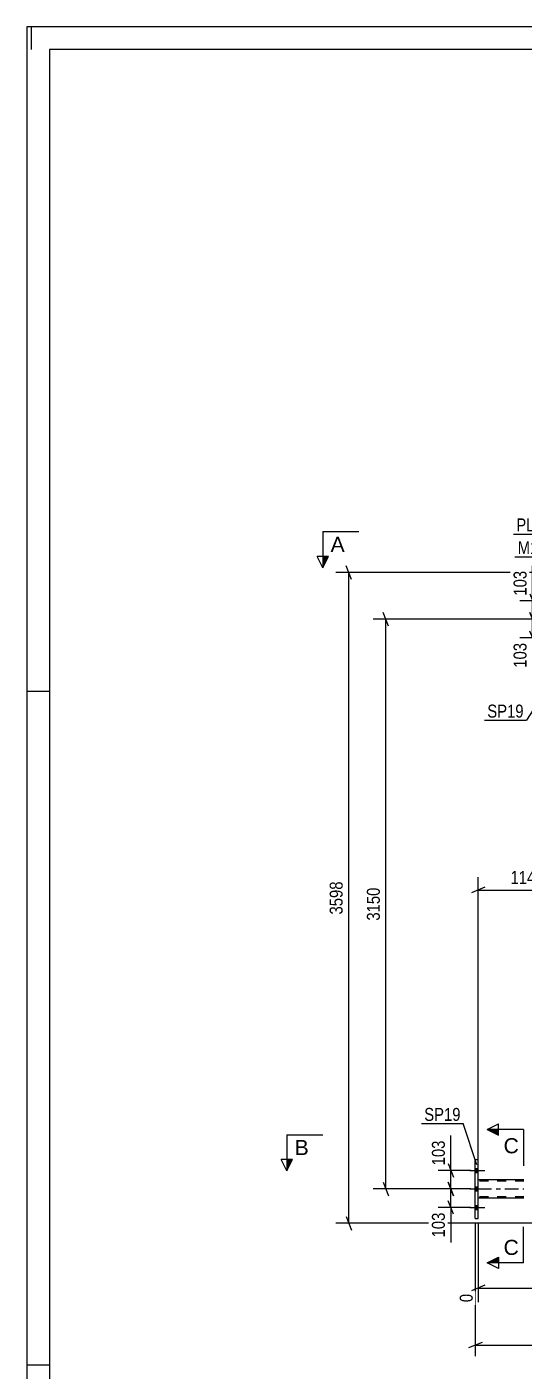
# Model space of a CAD drawing. Header units: millimetres. Extents: x 0 to 841, y 0 to 594.
# Drawn here: x 0 to 110, y 296.7 to 594 of the extents above; entities that cross this region are included whole.
import ezdxf

# ---------------------------------------------------------------- set-up
doc = ezdxf.new("R2010")
doc.units = ezdxf.units.MM
doc.linetypes.add('DXK_LINE_DOT2', pattern=[3.9198, 1.9599, -1.9599])
doc.linetypes.add('DXK_LINE_DOT3', pattern=[5.9187, 2.979, -0.9799, 0.9799, -0.9799])
doc.styles.add('Arial', font='ARIAL.TTF', dxfattribs={"height": 0.2})
doc.styles.add('Arial Narrow', font='ARIALN.TTF', dxfattribs={"height": 0.2})

# ---------------------------------------------------------------- blocks, each defined once
blk = doc.blocks.new('Unknown-318893565-1135')
at = {"color": 5, "linetype": 'Continuous'}
for p, q in [((841, 594), (0, 594)), ((0, 594), (0, 0)), ((1, 589), (1, 594)), ((836, 589), (5, 589)), ((5, 589), (5, 5)), ((5, 447), (0, 447)), ((5, 298), (0, 298))]:
    blk.add_line(p, q, dxfattribs=at)
blk = doc.blocks.new('Part-318893565-3443 - 3250')
at = {"color": 2, "linetype": 'Continuous'}
for p, q in [((109.93, 338.98), (99.81, 338.98)), ((109.93, 334.98), (99.81, 334.98))]:
    blk.add_line(p, q, dxfattribs=at)
at = {"color": 7, "linetype": 'DXK_LINE_DOT2'}
for p, q in [((99.81, 334.98), (99.81, 338.98)), ((109.93, 338.74), (99.81, 338.74)), ((109.93, 335.22), (99.81, 335.22))]:
    blk.add_line(p, q, dxfattribs=at)
at = {"color": 7, "linetype": 'DXK_LINE_DOT3'}
blk.add_line((99.81, 336.98), (109.93, 336.98), dxfattribs=at)
blk = doc.blocks.new('Bolt-318893565-3543 - 3250')
at = {"linetype": 'Continuous'}
for points in [[(99.81, 340.64), (99.81, 341.52), (99.17, 341.52), (99.17, 340.64)], [(99.81, 340.64), (99.81, 341.52), (99.17, 341.52), (99.17, 340.64)], [(99.81, 340.64), (99.81, 341.52), (99.17, 341.52), (99.17, 340.64)], [(99.81, 336.54), (99.81, 337.42), (99.17, 337.42), (99.17, 336.54)], [(99.81, 336.54), (99.81, 337.42), (99.17, 337.42), (99.17, 336.54)], [(99.81, 332.44), (99.81, 333.32), (99.17, 333.32), (99.17, 332.44)], [(99.81, 332.44), (99.81, 333.32), (99.17, 333.32), (99.17, 332.44)], [(99.81, 332.44), (99.81, 333.32), (99.17, 333.32), (99.17, 332.44)]]:
    blk.add_hatch(color=1, dxfattribs=at).paths.add_polyline_path(points)
at = {"color": 1, "linetype": 'Continuous'}
for p, q in [((98.01, 341.08), (101.33, 341.08)), ((98.01, 341.08), (101.33, 341.08)), ((98.01, 341.08), (101.33, 341.08)), ((99.17, 341.52), (99.81, 341.52)), ((99.17, 341.52), (99.81, 341.52)), ((99.17, 341.52), (99.81, 341.52)), ((99.17, 340.64), (99.81, 340.64)), ((99.17, 340.64), (99.81, 340.64)), ((99.17, 340.64), (99.81, 340.64)), ((98.01, 336.98), (101.33, 336.98)), ((98.01, 336.98), (101.33, 336.98)), ((99.17, 337.42), (99.81, 337.42)), ((99.17, 337.42), (99.81, 337.42)), ((99.17, 336.54), (99.81, 336.54)), ((99.17, 336.54), (99.81, 336.54)), ((99.17, 333.32), (99.81, 333.32)), ((99.17, 333.32), (99.81, 333.32)), ((99.17, 333.32), (99.81, 333.32)), ((98.01, 332.88), (101.33, 332.88)), ((98.01, 332.88), (101.33, 332.88)), ((98.01, 332.88), (101.33, 332.88)), ((99.17, 332.44), (99.81, 332.44)), ((99.17, 332.44), (99.81, 332.44)), ((99.17, 332.44), (99.81, 332.44))]:
    blk.add_line(p, q, dxfattribs=at)
blk = doc.blocks.new('Part-318893565-3684 - 3250')
at = {"color": 2, "linetype": 'Continuous'}
for p, q in [((99.17, 330.48), (99.17, 343.48)), ((99.17, 343.48), (99.81, 343.48)), ((99.81, 330.48), (99.81, 343.48)), ((99.17, 330.48), (99.81, 330.48))]:
    blk.add_line(p, q, dxfattribs=at)
blk = doc.blocks.new('StraightDimension-318893565-4347 - 3250')
at = {"color": 7, "linetype": 'Continuous'}
for p, q in [((124.39, 473.31), (68.34, 473.31)), ((71.79, 471.81), (70.59, 474.81)), ((71.19, 329.39), (71.19, 473.31)), ((70.59, 330.89), (71.79, 327.89)), ((226.82, 329.39), (68.34, 329.39))]:
    blk.add_line(p, q, dxfattribs=at)
at = {"color": 0}
blk.add_wipeout([(70.44, 405.6), (66.24, 405.6), (66.24, 397.09), (70.44, 397.09)], dxfattribs=at)
at = {"color": 3, "style": 'Arial Narrow'}
blk.add_text('3598', height=2.863, rotation=90.0002, dxfattribs=at).set_placement((69.84, 397.69))
blk = doc.blocks.new('StraightDimension-318893565-3990 - 3250')
at = {"color": 7, "linetype": 'Continuous'}
for p, q in [((99.17, 329.48), (99.17, 300.04)), ((100.67, 303.04), (97.67, 301.84)), ((99.17, 302.44), (769.97, 302.44))]:
    blk.add_line(p, q, dxfattribs=at)
blk = doc.blocks.new('StraightDimension-318893565-4001 - 3250')
at = {"color": 7, "linetype": 'Continuous'}
for p, q in [((148.89, 337.98), (148.89, 306.47)), ((99.81, 329.48), (99.81, 311.95)), ((101.31, 315.68), (98.31, 314.48)), ((147.39, 314.48), (150.39, 315.68)), ((99.81, 315.08), (148.89, 315.08))]:
    blk.add_line(p, q, dxfattribs=at)
at = {"color": 0}
blk.add_wipeout([(128.61, 315.83), (128.61, 320.03), (120.09, 320.03), (120.09, 315.83)], dxfattribs=at)
at = {"color": 0, "linetype": 'Continuous'}
for points in [[(99.21, 314.38), (95.01, 314.38), (95.01, 311.35), (99.21, 311.35)], [(148.29, 314.38), (144.09, 314.38), (144.09, 305.87), (148.29, 305.87)]]:
    blk.add_wipeout(points, dxfattribs=at)
at = {"color": 3, "style": 'Arial Narrow'}
blk.add_text('1833', height=2.863, dxfattribs=at).set_placement((120.69, 316.43))
at = {"color": 3, "linetype": 'Continuous', "style": 'Arial Narrow'}
for s, height, p in [('0', 2.86, (98.61, 311.95)), ('1833', 2.863, (147.69, 306.47))]:
    blk.add_text(s, height=height, rotation=90.0002, dxfattribs=at).set_placement(p)
blk = doc.blocks.new('StraightDimension-318893565-4250 - 3250')
at = {"color": 7, "linetype": 'Continuous'}
for p, q in [((80.02, 461.48), (78.82, 464.48)), ((119.79, 462.98), (76.57, 462.98)), ((79.42, 336.98), (79.42, 462.98)), ((98.17, 336.98), (76.57, 336.98)), ((78.82, 338.48), (80.02, 335.48))]:
    blk.add_line(p, q, dxfattribs=at)
at = {"color": 0}
blk.add_wipeout([(78.67, 404.24), (74.47, 404.24), (74.47, 395.73), (78.67, 395.73)], dxfattribs=at)
at = {"color": 3, "style": 'Arial Narrow'}
blk.add_text('3150', height=2.863, rotation=90.0002, dxfattribs=at).set_placement((78.07, 396.33))
blk = doc.blocks.new('StraightDimension-318893565-4255 - 3250')
at = {"color": 7, "linetype": 'Continuous'}
for p, q in [((121.43, 459.98), (121.43, 400.7)), ((99.81, 339.98), (99.81, 405.95)), ((101.31, 403.7), (98.31, 402.5)), ((99.81, 403.1), (121.43, 403.1)), ((119.93, 402.5), (122.93, 403.7))]:
    blk.add_line(p, q, dxfattribs=at)
at = {"color": 0}
blk.add_wipeout([(114.88, 403.85), (114.88, 408.05), (106.37, 408.05), (106.37, 403.85)], dxfattribs=at)
at = {"color": 3, "style": 'Arial Narrow'}
blk.add_text('1147', height=2.863, dxfattribs=at).set_placement((106.97, 404.45))
blk = doc.blocks.new('StraightDimension-318893565-4287 - 3250')
at = {"color": 7, "linetype": 'Continuous'}
for p, q in [((93.2, 342.58), (94.4, 339.58)), ((98.17, 341.08), (90.95, 341.08)), ((93.8, 336.98), (93.8, 341.08)), ((98.17, 336.98), (90.95, 336.98)), ((94.4, 335.48), (93.2, 338.48))]:
    blk.add_line(p, q, dxfattribs=at)
at = {"color": 0}
blk.add_wipeout([(93.05, 348.29), (88.85, 348.29), (88.85, 341.61), (93.05, 341.61)], dxfattribs=at)
at = {"color": 7, "linetype": 'Continuous'}
blk.add_line((93.8, 341.08), (93.8, 348.82), dxfattribs=at)
blk.add_line((93.8, 341.08), (93.8, 348.82), dxfattribs=at)
at = {"color": 3, "style": 'Arial Narrow'}
blk.add_text('103', height=2.863, rotation=90.0002, dxfattribs=at).set_placement((92.45, 342.21))
blk = doc.blocks.new('StraightDimension-318893565-4295 - 3250')
at = {"color": 7, "linetype": 'Continuous'}
for p, q in [((98.17, 336.98), (90.95, 336.98)), ((93.2, 338.48), (94.4, 335.48)), ((93.8, 332.88), (93.8, 336.98)), ((94.4, 331.38), (93.2, 334.38)), ((98.17, 332.88), (90.95, 332.88))]:
    blk.add_line(p, q, dxfattribs=at)
at = {"color": 0}
blk.add_wipeout([(93.05, 332.36), (88.85, 332.36), (88.85, 325.67), (93.05, 325.67)], dxfattribs=at)
at = {"color": 7, "linetype": 'Continuous'}
blk.add_line((93.8, 332.88), (93.8, 325.15), dxfattribs=at)
blk.add_line((93.8, 332.88), (93.8, 325.15), dxfattribs=at)
at = {"color": 3, "style": 'Arial Narrow'}
blk.add_text('103', height=2.863, rotation=90.0002, dxfattribs=at).set_placement((92.45, 326.27))
blk = doc.blocks.new('StraightDimension-318893565-4304 - 3250')
at = {"color": 7, "linetype": 'Continuous'}
for p, q in [((111.27, 464.48), (112.47, 461.48)), ((119.29, 462.98), (109.02, 462.98)), ((111.87, 458.88), (111.87, 462.98)), ((119.29, 458.88), (109.02, 458.88)), ((112.47, 457.38), (111.27, 460.38))]:
    blk.add_line(p, q, dxfattribs=at)
at = {"color": 0}
blk.add_wipeout([(111.12, 458.36), (106.92, 458.36), (106.92, 451.67), (111.12, 451.67)], dxfattribs=at)
at = {"color": 7, "linetype": 'Continuous'}
blk.add_line((111.87, 458.88), (111.87, 451.15), dxfattribs=at)
blk.add_line((111.87, 458.88), (111.87, 451.15), dxfattribs=at)
at = {"color": 3, "style": 'Arial Narrow'}
blk.add_text('103', height=2.863, rotation=90.0002, dxfattribs=at).set_placement((110.52, 452.27))
blk = doc.blocks.new('StraightDimension-318893565-4314 - 3250')
at = {"color": 7, "linetype": 'Continuous'}
for p, q in [((119.29, 467.08), (109.02, 467.08)), ((111.27, 468.58), (112.47, 465.58)), ((111.87, 462.98), (111.87, 467.08)), ((112.47, 461.48), (111.27, 464.48)), ((119.29, 462.98), (109.02, 462.98))]:
    blk.add_line(p, q, dxfattribs=at)
at = {"color": 0}
blk.add_wipeout([(111.12, 474.29), (106.92, 474.29), (106.92, 467.61), (111.12, 467.61)], dxfattribs=at)
at = {"color": 7, "linetype": 'Continuous'}
blk.add_line((111.87, 467.08), (111.87, 474.82), dxfattribs=at)
blk.add_line((111.87, 467.08), (111.87, 474.82), dxfattribs=at)
at = {"color": 3, "style": 'Arial Narrow'}
blk.add_text('103', height=2.863, rotation=90.0002, dxfattribs=at).set_placement((110.52, 468.21))
blk = doc.blocks.new('SectionMark-318893565-4681 - 3250')
at = {"color": 6, "linetype": 'Continuous'}
for p, q in [((101.82, 350.12), (104.32, 351.37)), ((109.82, 350.12), (101.82, 350.12)), ((109.82, 320.64), (101.82, 320.64)), ((104.32, 319.39), (101.82, 320.64))]:
    blk.add_line(p, q, dxfattribs=at)
at = {"color": 0, "linetype": 'Continuous'}
for points in [[(108.82, 344.87), (108.82, 348.37), (105.44, 348.37), (105.44, 344.87)], [(108.82, 322.39), (108.82, 325.89), (105.44, 325.89), (105.44, 322.39)]]:
    blk.add_wipeout(points, dxfattribs=at)
at = {"linetype": 'Continuous'}
for points in [[(104.32, 350.12), (104.32, 348.87), (101.82, 350.12)], [(104.32, 321.89), (104.32, 320.64), (101.82, 320.64)]]:
    blk.add_hatch(color=6, dxfattribs=at).paths.add_polyline_path(points)
at = {"color": 6, "linetype": 'Continuous'}
for p, q in [((104.32, 348.87), (104.32, 351.37)), ((101.82, 350.12), (104.32, 348.87)), ((109.82, 350.12), (109.82, 342.12)), ((109.82, 320.64), (109.82, 328.64)), ((101.82, 320.64), (104.32, 321.89)), ((104.32, 321.89), (104.32, 319.39))]:
    blk.add_line(p, q, dxfattribs=at)
at = {"color": 3, "linetype": 'Continuous', "style": 'Arial'}
for p in [(105.44, 344.87), (105.44, 322.39)]:
    blk.add_text('C', height=3.34, dxfattribs=at).set_placement(p)
blk = doc.blocks.new('Mark-318893565-3422 - 3250')
at = {"color": 0}
blk.add_wipeout([(117.76, 482.42), (117.76, 485.42), (108.26, 485.42), (108.26, 482.42)], dxfattribs=at)
blk.add_wipeout([(117.76, 482.42), (117.76, 485.42), (108.26, 485.42), (108.26, 482.42)], dxfattribs=at)
at = {"color": 30, "linetype": 'Continuous'}
for p in [(107.66, 481.82), (126.31, 473.06)]:
    blk.add_line(p, (118.36, 481.82), dxfattribs=at)
at = {"color": 3, "style": 'Arial Narrow'}
blk.add_text('PL581', height=2.863, dxfattribs=at).set_placement((108.26, 482.42))
blk = doc.blocks.new('SectionMark-318893565-4683 - 3250')
at = {"color": 6, "linetype": 'Continuous'}
for p, q in [((57.48, 348.98), (57.48, 340.98)), ((57.48, 340.98), (56.23, 343.48))]:
    blk.add_line(p, q, dxfattribs=at)
at = {"color": 0, "linetype": 'Continuous'}
blk.add_wipeout([(62.34, 344.48), (62.34, 347.98), (59.23, 347.98), (59.23, 344.48)], dxfattribs=at)
at = {"linetype": 'Continuous'}
blk.add_hatch(color=6, dxfattribs=at).paths.add_polyline_path([(57.48, 343.48), (58.73, 343.48), (57.48, 340.98)])
at = {"color": 6, "linetype": 'Continuous'}
for p, q in [((57.48, 348.98), (65.48, 348.98)), ((58.73, 343.48), (56.23, 343.48)), ((57.48, 340.98), (58.73, 343.48))]:
    blk.add_line(p, q, dxfattribs=at)
at = {"color": 3, "linetype": 'Continuous', "style": 'Arial'}
blk.add_text('B', height=3.34, dxfattribs=at).set_placement((59.23, 344.48))
blk = doc.blocks.new('Mark-318893565-3485 - 3250')
at = {"color": 0}
blk.add_wipeout([(118.61, 477.39), (118.61, 480.39), (108.56, 480.39), (108.56, 477.39)], dxfattribs=at)
blk.add_wipeout([(118.61, 477.39), (118.61, 480.39), (108.56, 480.39), (108.56, 477.39)], dxfattribs=at)
at = {"color": 30, "linetype": 'Continuous'}
for p in [(107.96, 476.79), (131.13, 465.31)]:
    blk.add_line(p, (119.21, 476.79), dxfattribs=at)
at = {"color": 3, "style": 'Arial Narrow'}
blk.add_text('M1362', height=2.863, dxfattribs=at).set_placement((108.56, 477.39))
blk = doc.blocks.new('Mark-318893565-3513 - 3250')
at = {"color": 0}
blk.add_wipeout([(109.88, 441.24), (109.88, 444.24), (101.84, 444.24), (101.84, 441.24)], dxfattribs=at)
blk.add_wipeout([(109.88, 441.24), (109.88, 444.24), (101.84, 444.24), (101.84, 441.24)], dxfattribs=at)
at = {"color": 30, "linetype": 'Continuous'}
for p in [(121.28, 457.49), (101.24, 440.64)]:
    blk.add_line(p, (110.48, 440.64), dxfattribs=at)
at = {"color": 3, "style": 'Arial Narrow'}
blk.add_text('SP19', height=2.863, dxfattribs=at).set_placement((101.84, 441.24))
blk = doc.blocks.new('Mark-318893565-3680 - 3250')
at = {"color": 0}
blk.add_wipeout([(95.93, 352.04), (95.93, 355.04), (87.89, 355.04), (87.89, 352.04)], dxfattribs=at)
blk.add_wipeout([(95.93, 352.04), (95.93, 355.04), (87.89, 355.04), (87.89, 352.04)], dxfattribs=at)
at = {"color": 30, "linetype": 'Continuous'}
for p in [(87.29, 351.44), (99.53, 342.35)]:
    blk.add_line(p, (96.53, 351.44), dxfattribs=at)
at = {"color": 3, "style": 'Arial Narrow'}
blk.add_text('SP19', height=2.863, dxfattribs=at).set_placement((87.89, 352.04))
blk = doc.blocks.new('SectionMark-318893565-4677 - 3250')
at = {"color": 6, "linetype": 'Continuous'}
for p, q in [((65.43, 482.38), (65.43, 474.38)), ((65.43, 474.38), (64.18, 476.88))]:
    blk.add_line(p, q, dxfattribs=at)
at = {"color": 0, "linetype": 'Continuous'}
blk.add_wipeout([(70.3, 477.88), (70.3, 481.38), (67.18, 481.38), (67.18, 477.88)], dxfattribs=at)
at = {"linetype": 'Continuous'}
blk.add_hatch(color=6, dxfattribs=at).paths.add_polyline_path([(65.43, 476.88), (66.68, 476.88), (65.43, 474.38)])
at = {"color": 6, "linetype": 'Continuous'}
for p, q in [((65.43, 482.38), (73.43, 482.38)), ((66.68, 476.88), (64.18, 476.88)), ((65.43, 474.38), (66.68, 476.88))]:
    blk.add_line(p, q, dxfattribs=at)
at = {"color": 3, "linetype": 'Continuous', "style": 'Arial'}
blk.add_text('A', height=3.34, dxfattribs=at).set_placement((67.18, 477.88))

msp = doc.modelspace()

# ---------------------------------------------------------------- block references
for name in ['Unknown-318893565-1135', 'Part-318893565-3684 - 3250', 'Bolt-318893565-3543 - 3250', 'Part-318893565-3443 - 3250']:
    msp.add_blockref(name, (0, 0))

# ---------------------------------------------------------------- next in the draw order: block references
msp.add_blockref('StraightDimension-318893565-4347 - 3250', (0, 0))

# ---------------------------------------------------------------- next in the draw order: block references
msp.add_blockref('StraightDimension-318893565-3990 - 3250', (0, 0))

# ---------------------------------------------------------------- next in the draw order: block references
msp.add_blockref('StraightDimension-318893565-4001 - 3250', (0, 0))

# ---------------------------------------------------------------- next in the draw order: block references
msp.add_blockref('StraightDimension-318893565-4250 - 3250', (0, 0))

# ---------------------------------------------------------------- next in the draw order: block references
msp.add_blockref('StraightDimension-318893565-4255 - 3250', (0, 0))

# ---------------------------------------------------------------- next in the draw order: block references
for name in ['StraightDimension-318893565-4304 - 3250', 'SectionMark-318893565-4681 - 3250', 'StraightDimension-318893565-4287 - 3250']:
    msp.add_blockref(name, (0, 0))

# ---------------------------------------------------------------- next in the draw order: block references
for name in ['StraightDimension-318893565-4314 - 3250', 'Mark-318893565-3513 - 3250', 'SectionMark-318893565-4683 - 3250', 'StraightDimension-318893565-4295 - 3250']:
    msp.add_blockref(name, (0, 0))

# ---------------------------------------------------------------- next in the draw order: block references
for name in ['Mark-318893565-3422 - 3250', 'Mark-318893565-3680 - 3250']:
    msp.add_blockref(name, (0, 0))

# ---------------------------------------------------------------- next in the draw order: block references
msp.add_blockref('Mark-318893565-3485 - 3250', (0, 0))

# ---------------------------------------------------------------- next in the draw order: block references
msp.add_blockref('SectionMark-318893565-4677 - 3250', (0, 0))

doc.saveas('drawing.dxf')
